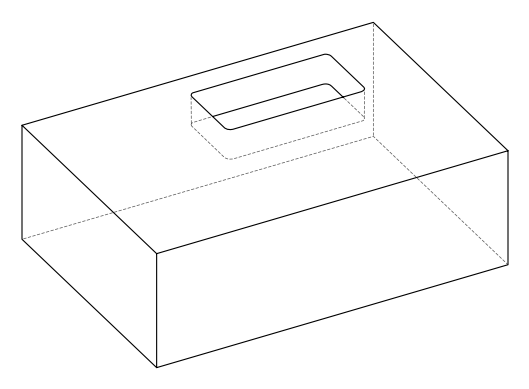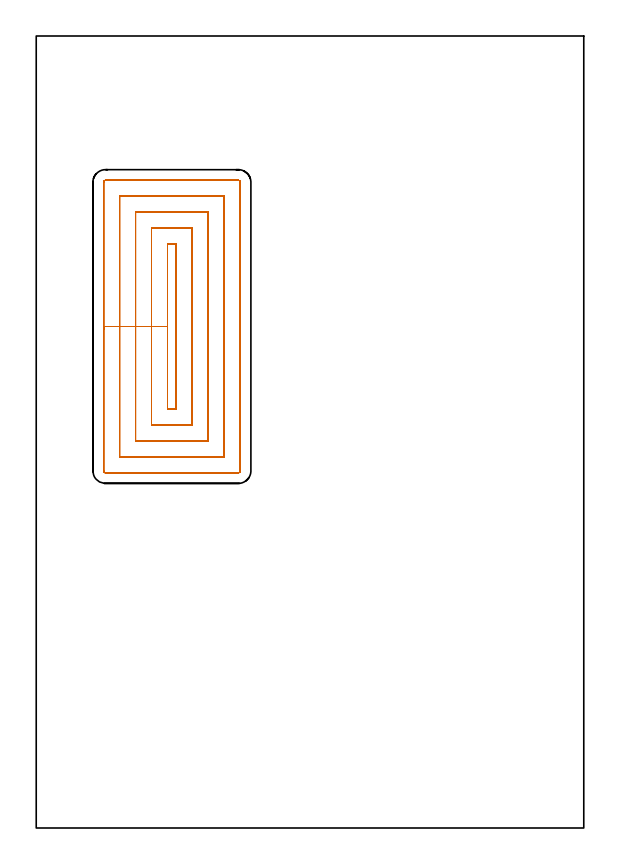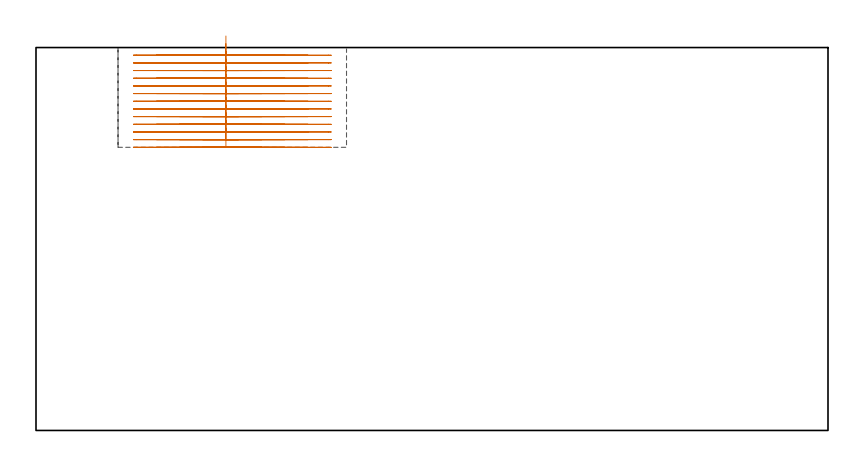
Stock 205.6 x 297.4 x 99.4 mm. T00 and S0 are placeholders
(PLAN: 1 operations, 0 tool changes, 31.1 min)
(1 MILL_RECTANGULAR_POCKET | POCKET_RECTANGULAR_STRAIGHT | NXT0201_009 | Follow Part, ap 2, ae 75% | 31.07 min | 180476 mm3)
(TOOL NXT0201_009 | ENDMILL 8mm [2P460-0800-NA 1630] | D8 FL26 Z6)
(OP 1 MILL_RECTANGULAR_POCKET)
G17 G21 G94 G90
T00 M6
G54
G17 G0 G90 X49.3 Y206.932 S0 M3
G43 Z109.4 H1
Z102.4
G94 G1 Y188.3 Z97.408 F250.
Y157.4 F500.
X52.6
Y219.2
X49.3
Y188.3
X43.3
Y151.4
X58.6
Y225.2
X43.3
Y188.3
X37.3
Y145.4
X64.6
Y231.2
X37.3
Y188.3
X31.3
Y139.4
X70.6
Y237.2
X31.3
Y188.3
X25.3
Y134.1
G3 X26. Y133.4 R0.7
G1 X75.9
G3 X76.6 Y134.1 R0.7
G1 Y242.5
G3 X75.9 Y243.2 R0.7
G1 X26.
G3 X25.3 Y242.5 R0.7
G1 Y188.3
Y187.3
G0 X49.3 Y206.932 Z100.408
G1 Y188.3 Z95.415 F250.
Y157.4 F500.
X52.6
Y219.2
X49.3
Y188.3
X43.3
Y151.4
X58.6
Y225.2
X43.3
Y188.3
X37.3
Y145.4
X64.6
Y231.2
X37.3
Y188.3
X31.3
Y139.4
X70.6
Y237.2
X31.3
Y188.3
X25.3
Y134.1
G3 X26. Y133.4 R0.7
G1 X75.9
G3 X76.6 Y134.1 R0.7
G1 Y242.5
G3 X75.9 Y243.2 R0.7
G1 X26.
G3 X25.3 Y242.5 R0.7
G1 Y188.3
Y187.3
G0 X49.3 Y206.932 Z98.415
G1 Y188.3 Z93.423 F250.
Y157.4 F500.
X52.6
Y219.2
X49.3
Y188.3
X43.3
Y151.4
X58.6
Y225.2
X43.3
Y188.3
X37.3
Y145.4
X64.6
Y231.2
X37.3
Y188.3
X31.3
Y139.4
X70.6
Y237.2
X31.3
Y188.3
X25.3
Y134.1
G3 X26. Y133.4 R0.7
G1 X75.9
G3 X76.6 Y134.1 R0.7
G1 Y242.5
G3 X75.9 Y243.2 R0.7
G1 X26.
G3 X25.3 Y242.5 R0.7
G1 Y188.3
Y187.3
G0 X49.3 Y206.932 Z96.423
G1 Y188.3 Z91.431 F250.
Y157.4 F500.
X52.6
Y219.2
X49.3
Y188.3
X43.3
Y151.4
X58.6
Y225.2
X43.3
Y188.3
X37.3
Y145.4
X64.6
Y231.2
X37.3
Y188.3
X31.3
Y139.4
X70.6
Y237.2
X31.3
Y188.3
X25.3
Y134.1
G3 X26. Y133.4 R0.7
G1 X75.9
G3 X76.6 Y134.1 R0.7
G1 Y242.5
G3 X75.9 Y243.2 R0.7
G1 X26.
G3 X25.3 Y242.5 R0.7
G1 Y188.3
Y187.3
G0 X49.3 Y206.932 Z94.431
G1 Y188.3 Z89.438 F250.
Y157.4 F500.
X52.6
Y219.2
X49.3
Y188.3
X43.3
Y151.4
X58.6
Y225.2
X43.3
Y188.3
X37.3
Y145.4
X64.6
Y231.2
X37.3
Y188.3
X31.3
Y139.4
X70.6
Y237.2
X31.3
Y188.3
X25.3
Y134.1
G3 X26. Y133.4 R0.7
G1 X75.9
G3 X76.6 Y134.1 R0.7
G1 Y242.5
G3 X75.9 Y243.2 R0.7
G1 X26.
G3 X25.3 Y242.5 R0.7
G1 Y188.3
Y187.3
G0 X49.3 Y206.932 Z92.438
G1 Y188.3 Z87.446 F250.
Y157.4 F500.
X52.6
Y219.2
X49.3
Y188.3
X43.3
Y151.4
X58.6
Y225.2
X43.3
Y188.3
X37.3
Y145.4
X64.6
Y231.2
X37.3
Y188.3
X31.3
Y139.4
X70.6
Y237.2
X31.3
Y188.3
X25.3
Y134.1
G3 X26. Y133.4 R0.7
G1 X75.9
G3 X76.6 Y134.1 R0.7
G1 Y242.5
G3 X75.9 Y243.2 R0.7
G1 X26.
G3 X25.3 Y242.5 R0.7
G1 Y188.3
Y187.3
G0 X49.3 Y206.932 Z90.446
G1 Y188.3 Z85.454 F250.
Y157.4 F500.
X52.6
Y219.2
X49.3
Y188.3
X43.3
Y151.4
X58.6
Y225.2
X43.3
Y188.3
X37.3
Y145.4
X64.6
Y231.2
X37.3
Y188.3
X31.3
Y139.4
X70.6
Y237.2
X31.3
Y188.3
X25.3
Y134.1
G3 X26. Y133.4 R0.7
G1 X75.9
G3 X76.6 Y134.1 R0.7
G1 Y242.5
G3 X75.9 Y243.2 R0.7
G1 X26.
G3 X25.3 Y242.5 R0.7
G1 Y188.3
Y187.3
G0 X49.3 Y206.932 Z88.454
G1 Y188.3 Z83.462 F250.
Y157.4 F500.
X52.6
Y219.2
X49.3
Y188.3
X43.3
Y151.4
X58.6
Y225.2
X43.3
Y188.3
X37.3
Y145.4
X64.6
Y231.2
X37.3
Y188.3
X31.3
Y139.4
X70.6
Y237.2
X31.3
Y188.3
X25.3
Y134.1
G3 X26. Y133.4 R0.7
G1 X75.9
G3 X76.6 Y134.1 R0.7
G1 Y242.5
G3 X75.9 Y243.2 R0.7
G1 X26.
G3 X25.3 Y242.5 R0.7
G1 Y188.3
Y187.3
G0 X49.3 Y206.932 Z86.462
G1 Y188.3 Z81.469 F250.
Y157.4 F500.
X52.6
Y219.2
X49.3
Y188.3
X43.3
Y151.4
X58.6
Y225.2
X43.3
Y188.3
X37.3
Y145.4
X64.6
Y231.2
X37.3
Y188.3
X31.3
Y139.4
X70.6
Y237.2
X31.3
Y188.3
X25.3
Y134.1
G3 X26. Y133.4 R0.7
G1 X75.9
G3 X76.6 Y134.1 R0.7
G1 Y242.5
G3 X75.9 Y243.2 R0.7
G1 X26.
G3 X25.3 Y242.5 R0.7
G1 Y188.3
Y187.3
G0 X49.3 Y206.932 Z84.469
G1 Y188.3 Z79.477 F250.
Y157.4 F500.
X52.6
Y219.2
X49.3
Y188.3
X43.3
Y151.4
X58.6
Y225.2
X43.3
Y188.3
X37.3
Y145.4
X64.6
Y231.2
X37.3
Y188.3
X31.3
Y139.4
X70.6
Y237.2
X31.3
Y188.3
X25.3
Y134.1
G3 X26. Y133.4 R0.7
G1 X75.9
G3 X76.6 Y134.1 R0.7
G1 Y242.5
G3 X75.9 Y243.2 R0.7
G1 X26.
G3 X25.3 Y242.5 R0.7
G1 Y188.3
Y187.3
G0 X49.3 Y206.932 Z82.477
G1 Y188.3 Z77.485 F250.
Y157.4 F500.
X52.6
Y219.2
X49.3
Y188.3
X43.3
Y151.4
X58.6
Y225.2
X43.3
Y188.3
X37.3
Y145.4
X64.6
Y231.2
X37.3
Y188.3
X31.3
Y139.4
X70.6
Y237.2
X31.3
Y188.3
X25.3
Y134.1
G3 X26. Y133.4 R0.7
G1 X75.9
G3 X76.6 Y134.1 R0.7
G1 Y242.5
G3 X75.9 Y243.2 R0.7
G1 X26.
G3 X25.3 Y242.5 R0.7
G1 Y188.3
Y187.3
G0 X49.3 Y206.932 Z80.485
G1 Y188.3 Z75.492 F250.
Y157.4 F500.
X52.6
Y219.2
X49.3
Y188.3
X43.3
Y151.4
X58.6
Y225.2
X43.3
Y188.3
X37.3
Y145.4
X64.6
Y231.2
X37.3
Y188.3
X31.3
Y139.4
X70.6
Y237.2
X31.3
Y188.3
X25.3
Y134.1
G3 X26. Y133.4 R0.7
G1 X75.9
G3 X76.6 Y134.1 R0.7
G1 Y242.5
G3 X75.9 Y243.2 R0.7
G1 X26.
G3 X25.3 Y242.5 R0.7
G1 Y188.3
Y187.3
G0 X49.3 Y206.932 Z78.492
G1 Y188.3 Z73.5 F250.
Y157.4 F500.
X52.6
Y219.2
X49.3
Y188.3
X43.3
Y151.4
X58.6
Y225.2
X43.3
Y188.3
X37.3
Y145.4
X64.6
Y231.2
X37.3
Y188.3
X31.3
Y139.4
X70.6
Y237.2
X31.3
Y188.3
X25.3
Y134.1
G3 X26. Y133.4 R0.7
G1 X75.9
G3 X76.6 Y134.1 R0.7
G1 Y242.5
G3 X75.9 Y243.2 R0.7
G1 X26.
G3 X25.3 Y242.5 R0.7
G1 Y188.3
Y187.3
G0 Z109.4
M5
M2
